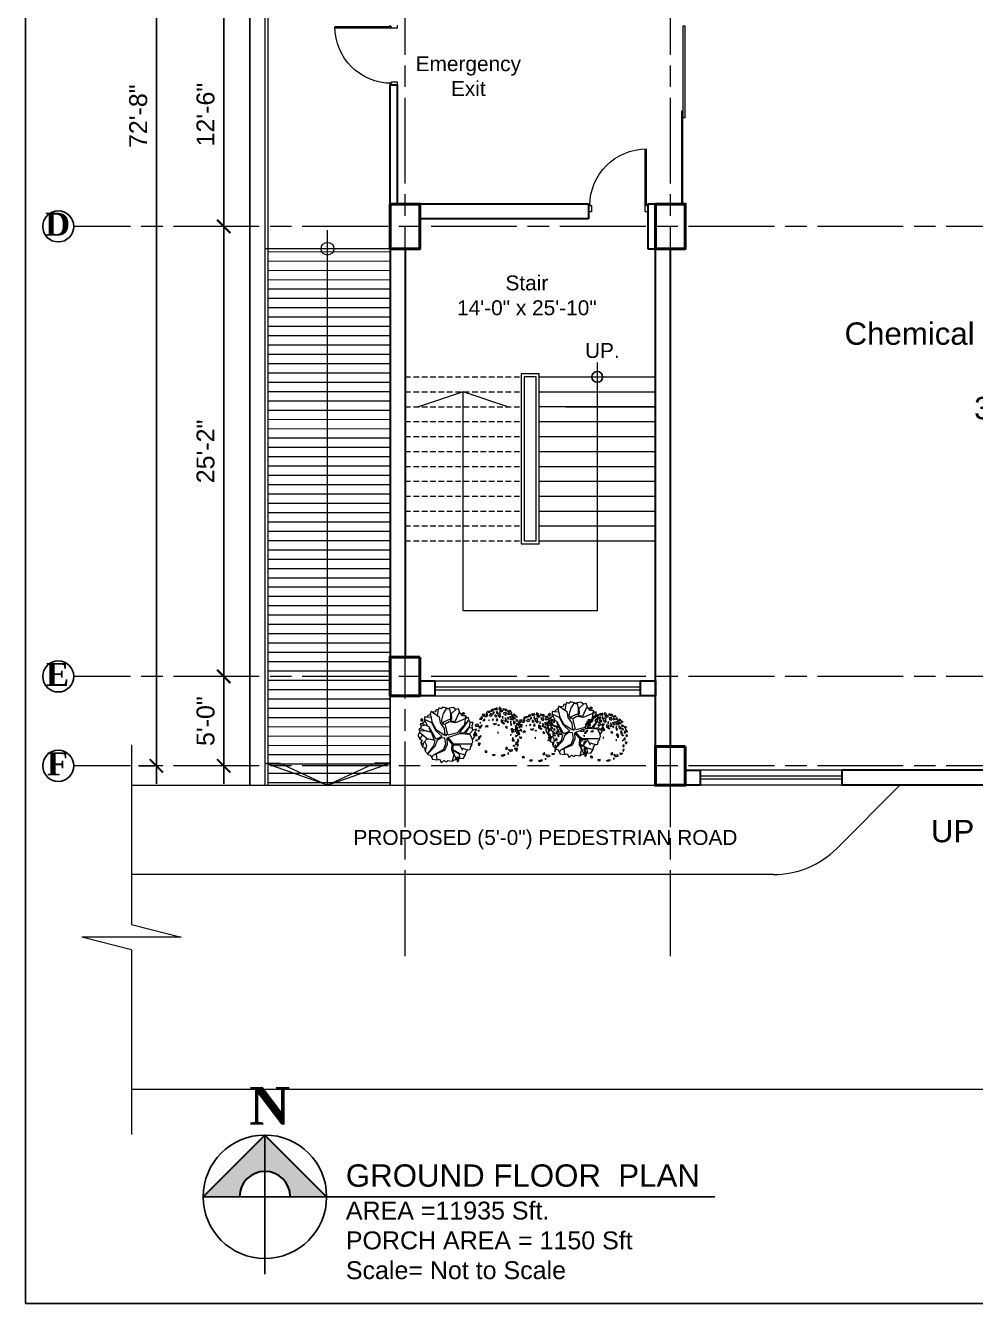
# Model space of a CAD drawing. Header units: inches. Extents: x -12 to 20935469, y -1604 to 24729220.
# Drawn here: x 20887722 to 20888359, y 24723288 to 24724146 of the extents above; entities that cross this region are included whole.
import ezdxf

# ---------------------------------------------------------------- set-up
doc = ezdxf.new("R2010")
doc.units = ezdxf.units.IN
doc.header["$LTSCALE"] = 0.03
doc.header["$MEASUREMENT"] = 0
doc.header["$PDMODE"] = 32
doc.header["$PDSIZE"] = 15
doc.linetypes.add('ACAD_ISO08W100', pattern=[36, 24, -3, 6, -3])
doc.linetypes.add('DASHED2', pattern=[0.375, 0.25, -0.125])
for name, color, linetype, lineweight in [('AV_Text', 7, 'Continuous', 9), ('column', 1, 'Continuous', 40), ('Dim Line', 252, 'Continuous', 13), ('Door', 7, 'Continuous', 18), ('Gas', 21, 'Continuous', 5), ('Grid Line', 252, 'Continuous', 18), ('Hatch', 253, 'Continuous', 15), ('ILLUSTR-TREE', 74, 'Continuous', 0), ('Low Wall', 7, 'Continuous', 30), ('Main Wall', 7, 'Continuous', 30), ('RAIL', 23, 'Continuous', 13), ('STAIR', 46, 'Continuous', 15), ('WIN', 116, 'Continuous', 18), ('wind.', 150, 'Continuous', 20)]:
    doc.layers.add(name, color=color, linetype=linetype, lineweight=lineweight)
doc.layers.add('landscape', color=7, linetype='Continuous', lineweight=18, true_color=0x050505)
doc.layers.add('TEXT', color=7, linetype='Continuous')
doc.styles.add('2', font='swisscl.ttf')
doc.styles.add('ATTR', font='romans.shx', dxfattribs={"width": 0.8, "height": 0.7})
doc.styles.add('RomanS', font='arial.ttf', dxfattribs={"height": 12})
doc.styles.get("Standard").update_dxf_attribs({"font": 'timesbd.ttf'})
doc.dimstyles.new('Aec_Arch_I', dxfattribs={"dimscale": 96, "dimtxt": 12, "dimasz": 0.09375, "dimexe": 0.125, "dimexo": 0.125, "dimgap": 0.0625, "dimtad": 1, "dimdec": 0, "dimzin": 3, "dimdsep": 46, "dimlunit": 4, "dimtxsty": 'RomanS', "dimblk1": 'ARCHTICK', "dimblk2": 'ARCHTICK', "dimsah": 1, "dimcen": 0.09375, "dimdle": 0.125, "dimadec": 0, "dimazin": 0, "dimtfac": 0.75, "dimtdec": 0, "dimtmove": 2, "dimatfit": 3, "dimldrblk": 'ARCHTICK', "dimfxl": 1, "dimfrac": 1, "dimtolj": 1, "dimtzin": 0, "dimarcsym": 0})

# ---------------------------------------------------------------- blocks, each defined once
blk = doc.blocks.new('$D40')
at = {"layer": 'Door'}
for p, q in [((1, 4), (1, 42)), ((2, 0), (2, 41.99)), ((1, 5), (0, 5)), ((2, 0), (0, 0)), ((2, 4), (1, 4)), ((39, 4), (38, 4)), ((38, 4), (38, 0)), ((40, 0), (38, 0)), ((40, 5), (38.99, 5)), ((39, 5), (39, 4))]:
    blk.add_line(p, q, dxfattribs=at)
blk.add_arc((1, 4), 38, 0, 90, dxfattribs=at)
blk = doc.blocks.new('_ArchTick')
at = {"color": 0, "linetype": 'ByBlock', "lineweight": 35, "const_width": 0.15}
blk.add_lwpolyline([(-0.5, -0.5), (0.5, 0.5)], dxfattribs=at)
blk = doc.blocks.new('*D17')
at = {"layer": 'Defpoints', "color": 0, "transparency": 16777216}
for p in [(20830826.68, 24724160.75), (20830826.68, 24724010.75), (20830826.68, 24724010.75)]:
    blk.add_point(p, dxfattribs=at)
at = {"layer": 'Dim Line', "color": 0, "lineweight": -2, "transparency": 16777216}
for p, q in [((20830826.68, 24724172.75), (20830826.68, 24723998.75)), ((20830838.68, 24724160.75), (20830838.68, 24724160.75)), ((20830838.68, 24724010.75), (20830838.68, 24724010.75))]:
    blk.add_line(p, q, dxfattribs=at)
at = {"layer": 'Dim Line', "color": 0, "lineweight": -2, "transparency": 16777216, "xscale": 9, "yscale": 9, "zscale": 9}
for p, rotation in [((20830826.68, 24724160.75), 90), ((20830826.68, 24724010.75), 270)]:
    blk.add_blockref('_ArchTick', p, dxfattribs=dict(at, rotation=rotation))
at = {"layer": 'Dim Line', "color": 0, "transparency": 16777216, "insert": (20830814.55, 24724085.75), "char_height": 12, "attachment_point": 5, "rotation": 90, "style": 'RomanS'}
blk.add_mtext('\\A1;12\'-6"', dxfattribs=at)
blk = doc.blocks.new('*D18')
at = {"layer": 'Defpoints', "color": 0, "transparency": 16777216}
for p in [(20830826.68, 24724010.75), (20830826.68, 24723708.72), (20830826.68, 24723708.72)]:
    blk.add_point(p, dxfattribs=at)
at = {"layer": 'Dim Line', "color": 0, "lineweight": -2, "transparency": 16777216}
for p, q in [((20830826.68, 24724022.75), (20830826.68, 24723696.72)), ((20830838.68, 24724010.75), (20830838.68, 24724010.75)), ((20830838.68, 24723708.72), (20830838.68, 24723708.72))]:
    blk.add_line(p, q, dxfattribs=at)
at = {"layer": 'Dim Line', "color": 0, "lineweight": -2, "transparency": 16777216, "xscale": 9, "yscale": 9, "zscale": 9}
for p, rotation in [((20830826.68, 24724010.75), 90), ((20830826.68, 24723708.72), 270)]:
    blk.add_blockref('_ArchTick', p, dxfattribs=dict(at, rotation=rotation))
at = {"layer": 'Dim Line', "color": 0, "transparency": 16777216, "insert": (20830814.55, 24723859.73), "char_height": 12, "attachment_point": 5, "rotation": 90, "style": 'RomanS'}
blk.add_mtext('\\A1;25\'-2"', dxfattribs=at)
blk = doc.blocks.new('*D19')
at = {"layer": 'Defpoints', "color": 0, "transparency": 16777216}
for p in [(20830826.68, 24723708.72), (20830826.68, 24723648.75), (20830826.68, 24723648.75)]:
    blk.add_point(p, dxfattribs=at)
at = {"layer": 'Dim Line', "color": 0, "lineweight": -2, "transparency": 16777216}
for p, q in [((20830826.68, 24723720.72), (20830826.68, 24723636.75)), ((20830838.68, 24723708.72), (20830838.68, 24723708.72)), ((20830838.68, 24723648.75), (20830838.68, 24723648.75))]:
    blk.add_line(p, q, dxfattribs=at)
at = {"layer": 'Dim Line', "color": 0, "lineweight": -2, "transparency": 16777216, "xscale": 9, "yscale": 9, "zscale": 9}
for p, rotation in [((20830826.68, 24723708.72), 90), ((20830826.68, 24723648.75), 270)]:
    blk.add_blockref('_ArchTick', p, dxfattribs=dict(at, rotation=rotation))
at = {"layer": 'Dim Line', "color": 0, "transparency": 16777216, "insert": (20830814.55, 24723678.74), "char_height": 12, "attachment_point": 5, "rotation": 90, "style": 'RomanS'}
blk.add_mtext('\\A1;5\'-0"', dxfattribs=at)
blk = doc.blocks.new('*D20')
at = {"layer": 'Defpoints', "color": 0, "transparency": 16777216}
for p in [(20830781.52, 24724520.61), (20830792.16, 24724520.61), (20830792.16, 24723648.75)]:
    blk.add_point(p, dxfattribs=at)
at = {"layer": 'Dim Line', "color": 0, "lineweight": -2, "transparency": 16777216}
for p, q in [((20830781.52, 24723636.75), (20830781.52, 24724532.61)), ((20830780.16, 24724520.61), (20830769.52, 24724520.61)), ((20830780.16, 24723648.75), (20830769.52, 24723648.75))]:
    blk.add_line(p, q, dxfattribs=at)
at = {"layer": 'Dim Line', "color": 0, "lineweight": -2, "transparency": 16777216, "xscale": 9, "yscale": 9, "zscale": 9}
for p, rotation in [((20830781.52, 24724520.61), 90), ((20830781.52, 24723648.75), 270)]:
    blk.add_blockref('_ArchTick', p, dxfattribs=dict(at, rotation=rotation))
at = {"layer": 'Dim Line', "color": 0, "transparency": 16777216, "insert": (20830769.39, 24724084.68), "char_height": 12, "attachment_point": 5, "rotation": 90, "style": 'RomanS'}
blk.add_mtext('\\A1;72\'-8"', dxfattribs=at)
blk = doc.blocks.new('nondi3')
at = {"layer": 'ILLUSTR-TREE', "color": 3}
for p, q in [((-9756.3, 24349.6), (-9761.2, 24344.7)), ((-9755, 24354.6), (-9756.3, 24349.6)), ((-9749.6, 24350), (-9755, 24354.6)), ((-9753.8, 24348.5), (-9749.6, 24350)), ((-9753.3, 24344.5), (-9753.8, 24348.5)), ((-9741.2, 24362), (-9751.6, 24361.2)), ((-9751.6, 24361.2), (-9748.4, 24355.7)), ((-9748.4, 24355.7), (-9744.6, 24356.8)), ((-9744.6, 24356.8), (-9741.2, 24362)), ((-9738.2, 24356.8), (-9742.1, 24353)), ((-9742.1, 24353), (-9735.5, 24354.1)), ((-9736.3, 24360.6), (-9738.2, 24356.8)), ((-9736.3, 24369.7), (-9737.4, 24365.8)), ((-9737.4, 24365.8), (-9733.8, 24365.8)), ((-9732.9, 24368.5), (-9736.3, 24369.7)), ((-9732.4, 24360.9), (-9736.3, 24360.6)), ((-9735.5, 24354.1), (-9732.4, 24360.9)), ((-9733.8, 24365.8), (-9732.9, 24368.5)), ((-9732.7, 24373.2), (-9725.5, 24375)), ((-9728.8, 24369.9), (-9732.7, 24373.2)), ((-9728.1, 24367.9), (-9728.8, 24369.9)), ((-9725.5, 24368.7), (-9728.1, 24367.9)), ((-9720, 24366.1), (-9726.9, 24358.2)), ((-9726.9, 24358.2), (-9722.3, 24355.7)), ((-9725.5, 24375), (-9725.5, 24368.7)), ((-9722.3, 24355.7), (-9715.1, 24358.3)), ((-9721.1, 24372.1), (-9717.4, 24380.4)), ((-9716.4, 24372.3), (-9721.1, 24372.1)), ((-9719.8, 24361.7), (-9720, 24366.1)), ((-9716.7, 24362.1), (-9719.8, 24361.7)), ((-9717.4, 24380.4), (-9712.2, 24380.1)), ((-9716.2, 24377.1), (-9717.4, 24374.1)), ((-9717.4, 24374.1), (-9716.4, 24372.3)), ((-9715.1, 24358.3), (-9716.7, 24362.1)), ((-9713.6, 24375.2), (-9716.2, 24377.1)), ((-9713.5, 24370.8), (-9714.4, 24365.4)), ((-9714.4, 24365.4), (-9710.8, 24365.3)), ((-9712.2, 24380.1), (-9713.6, 24375.2)), ((-9708.3, 24370.5), (-9713.5, 24370.8)), ((-9710.8, 24365.3), (-9708.3, 24370.5)), ((-9709.8, 24382.4), (-9704.4, 24376.7)), ((-9702.9, 24382.4), (-9709.8, 24382.4)), ((-9705.3, 24360.7), (-9708.3, 24355.6)), ((-9708.3, 24355.6), (-9702.9, 24353.7)), ((-9700.4, 24355.6), (-9705.3, 24360.7)), ((-9704.4, 24376.7), (-9701.9, 24379.9)), ((-9698.4, 24385), (-9702.9, 24382.4)), ((-9702.9, 24353.7), (-9700.4, 24355.6)), ((-9701.9, 24379.9), (-9697.9, 24378)), ((-9698.4, 24373.5), (-9701.4, 24369.7)), ((-9701.4, 24369.7), (-9699.4, 24364.6)), ((-9699.4, 24364.6), (-9697.4, 24367.1)), ((-9697.9, 24378), (-9698.4, 24385)), ((-9697.4, 24367.1), (-9698.4, 24373.5)), ((-9690.9, 24367.7), (-9696.4, 24362.6)), ((-9696.4, 24362.6), (-9695.4, 24357.5)), ((-9695.4, 24357.5), (-9689.4, 24352.4)), ((-9691.3, 24387.3), (-9692.9, 24381.1)), ((-9692.9, 24381.1), (-9689.4, 24379.2)), ((-9683.4, 24380.5), (-9691.3, 24387.3)), ((-9686.4, 24363.9), (-9690.9, 24367.7)), ((-9690.4, 24374.8), (-9684.9, 24370.9)), ((-9684.9, 24374.8), (-9690.4, 24374.8)), ((-9690.4, 24358.2), (-9686.4, 24363.9)), ((-9684.4, 24355), (-9690.4, 24358.2)), ((-9689.4, 24379.2), (-9683.4, 24380.5)), ((-9689.4, 24352.4), (-9684.4, 24355)), ((-9681, 24376), (-9684.9, 24374.8)), ((-9684.9, 24370.9), (-9678, 24373.5)), ((-9678, 24373.5), (-9681, 24376)), ((-9678, 24355.6), (-9680, 24351.2)), ((-9680, 24351.2), (-9678.5, 24347.3)), ((-9678.5, 24347.3), (-9678, 24351.2)), ((-9674.5, 24382.4), (-9678, 24380.5)), ((-9678, 24380.5), (-9675.5, 24378)), ((-9678, 24351.2), (-9678, 24355.6)), ((-9665.5, 24368.4), (-9676, 24367.7)), ((-9676, 24367.7), (-9674.5, 24362.6)), ((-9675.5, 24378), (-9673, 24379.2)), ((-9673, 24379.2), (-9674.5, 24382.4)), ((-9674.5, 24362.6), (-9667.5, 24359.5)), ((-9670.5, 24349.9), (-9669, 24341.6)), ((-9665.5, 24344.1), (-9670.5, 24349.9)), ((-9670, 24375.4), (-9669, 24377.3)), ((-9667.5, 24374.1), (-9670, 24375.4)), ((-9669, 24377.3), (-9669.5, 24382.4)), ((-9669.5, 24382.4), (-9663, 24378.6)), ((-9668.5, 24365.2), (-9665.5, 24368.4)), ((-9666, 24363.3), (-9668.5, 24365.2)), ((-9663, 24378.6), (-9667.5, 24374.1)), ((-9667.5, 24359.5), (-9666, 24363.3)), ((-9662, 24373.5), (-9653.6, 24376.7)), ((-9658.6, 24370.3), (-9662, 24373.5)), ((-9657.6, 24367.1), (-9662, 24363.9)), ((-9662, 24363.9), (-9659.6, 24361.4)), ((-9658.6, 24342.2), (-9662, 24352.4)), ((-9662, 24352.4), (-9656.6, 24345.4)), ((-9659.6, 24361.4), (-9654.1, 24363.3)), ((-9658.1, 24372.2), (-9658.6, 24370.3)), ((-9655.1, 24373.5), (-9658.1, 24372.2)), ((-9654.1, 24363.3), (-9657.6, 24367.1)), ((-9656.1, 24353.7), (-9646.1, 24356.3)), ((-9650.6, 24349.2), (-9656.1, 24353.7)), ((-9654.6, 24370.3), (-9655.1, 24373.5)), ((-9650.1, 24372.9), (-9654.6, 24370.3)), ((-9653.6, 24376.7), (-9650.1, 24372.9)), ((-9649.6, 24366.5), (-9651.6, 24362)), ((-9651.6, 24362), (-9646.1, 24365.2)), ((-9650.1, 24348), (-9651.6, 24343.5)), ((-9644.6, 24349.9), (-9650.6, 24349.2)), ((-9644.6, 24348.6), (-9650.1, 24348)), ((-9647.1, 24369), (-9649.6, 24366.5)), ((-9646.1, 24365.2), (-9647.1, 24369)), ((-9646.1, 24356.3), (-9643.1, 24362)), ((-9643.1, 24362), (-9644.6, 24349.9)), ((-9639.6, 24344.1), (-9644.6, 24348.6)), ((-9639.2, 24363.3), (-9640.6, 24360.7)), ((-9640.6, 24360.7), (-9638.7, 24358.8)), ((-9638.2, 24354.3), (-9640.6, 24350.5)), ((-9640.6, 24350.5), (-9637.2, 24348)), ((-9633.7, 24359.5), (-9639.2, 24363.3)), ((-9638.7, 24358.8), (-9633.7, 24359.5)), ((-9637.2, 24349.9), (-9638.2, 24354.3)), ((-9632.2, 24348), (-9637.2, 24349.9)), ((-9637.2, 24348), (-9632.2, 24348)), ((-9633.2, 24357.5), (-9633.7, 24355.6)), ((-9633.7, 24355.6), (-9630.2, 24353.1)), ((-9626.2, 24353.7), (-9633.2, 24357.5)), ((-9630.2, 24353.1), (-9626.2, 24353.7)), ((-9776, 24323.1), (-9773, 24326.3)), ((-9775, 24318.6), (-9776, 24323.1)), ((-9768.1, 24319.3), (-9775, 24318.6)), ((-9773, 24326.3), (-9769.6, 24328.2)), ((-9769.6, 24328.2), (-9764.6, 24323.1)), ((-9764.6, 24323.1), (-9768.1, 24319.3)), ((-9767.1, 24305.2), (-9764.6, 24302.7)), ((-9761.6, 24304.6), (-9767.1, 24305.2)), ((-9764.6, 24302.7), (-9761.6, 24304.6)), ((-9754.1, 24320.5), (-9762.1, 24311.6)), ((-9762.1, 24311.6), (-9761.1, 24318.6)), ((-9761.2, 24344.7), (-9753.3, 24344.5)), ((-9761.1, 24318.6), (-9752.1, 24325)), ((-9758.1, 24333.9), (-9760.6, 24332)), ((-9760.6, 24332), (-9758.6, 24331.4)), ((-9758.6, 24331.4), (-9758.1, 24333.9)), ((-9752.1, 24325), (-9754.1, 24320.5)), ((-9743.2, 24345.4), (-9749.6, 24339)), ((-9749.6, 24339), (-9742.2, 24340.3)), ((-9742.2, 24340.3), (-9743.2, 24345.4)), ((-9739.7, 24316.7), (-9737.2, 24323.7)), ((-9736.2, 24318.6), (-9739.7, 24316.7)), ((-9737.2, 24323.7), (-9732.2, 24321.2)), ((-9733.7, 24316.7), (-9736.2, 24318.6)), ((-9732.2, 24321.2), (-9733.7, 24316.7)), ((-9728.2, 24342.9), (-9728.2, 24339.7)), ((-9726.8, 24340.9), (-9728.2, 24342.9)), ((-9728.2, 24339.7), (-9726.8, 24340.9)), ((-9712.8, 24346.1), (-9716.3, 24342.9)), ((-9716.3, 24342.9), (-9714.8, 24341.6)), ((-9714.8, 24341.6), (-9711.3, 24342.9)), ((-9711.3, 24342.9), (-9712.8, 24346.1)), ((-9711.3, 24327.5), (-9711.3, 24330.1)), ((-9711.3, 24330.1), (-9706.3, 24328.2)), ((-9706.3, 24324.4), (-9711.3, 24327.5)), ((-9706.3, 24328.2), (-9700.9, 24331.4)), ((-9702.9, 24328.2), (-9706.3, 24324.4)), ((-9700.9, 24331.4), (-9702.9, 24328.2)), ((-9697.4, 24346.7), (-9701.9, 24342.9)), ((-9701.9, 24342.9), (-9699.4, 24337.8)), ((-9699.4, 24337.8), (-9695.9, 24342.2)), ((-9695.9, 24342.2), (-9697.4, 24346.7)), ((-9695.4, 24325), (-9693.4, 24325.6)), ((-9695.4, 24321.8), (-9695.4, 24325)), ((-9691.9, 24323.1), (-9695.4, 24321.8)), ((-9693.4, 24325.6), (-9691.9, 24323.1)), ((-9684.4, 24342.9), (-9684.9, 24335.2)), ((-9684.9, 24335.2), (-9674.5, 24328.8)), ((-9676, 24340.9), (-9684.4, 24342.9)), ((-9680.5, 24334.6), (-9676, 24340.9)), ((-9672, 24330.1), (-9680.5, 24334.6)), ((-9674.5, 24328.8), (-9672, 24330.1)), ((-9669, 24341.6), (-9673, 24339)), ((-9673, 24339), (-9667.5, 24337.1)), ((-9666.5, 24320.5), (-9669, 24316.7)), ((-9669, 24316.7), (-9665.5, 24313.5)), ((-9667.5, 24337.1), (-9665.5, 24344.1)), ((-9665, 24317.3), (-9666.5, 24320.5)), ((-9665.5, 24313.5), (-9662.5, 24314.8)), ((-9662.5, 24314.8), (-9665, 24317.3)), ((-9662, 24339), (-9664, 24334.6)), ((-9664, 24334.6), (-9661.1, 24333.3)), ((-9658.6, 24335.8), (-9662, 24339)), ((-9661.1, 24333.3), (-9658.6, 24335.8)), ((-9656.6, 24345.4), (-9658.6, 24342.2)), ((-9651.6, 24343.5), (-9639.6, 24344.1)), ((-9649.6, 24338.4), (-9651.6, 24331.4)), ((-9651.6, 24331.4), (-9648.6, 24323.1)), ((-9644.1, 24311.6), (-9650.1, 24307.8)), ((-9650.1, 24307.8), (-9646.6, 24303.9)), ((-9649.6, 24330.1), (-9649.6, 24338.4)), ((-9646.1, 24327.5), (-9649.6, 24330.1)), ((-9648.6, 24323.1), (-9646.1, 24327.5)), ((-9646.6, 24303.9), (-9646.1, 24296.9)), ((-9646.1, 24296.9), (-9641.1, 24302)), ((-9641.1, 24302), (-9644.1, 24311.6)), ((-9641.1, 24338.4), (-9640.1, 24330.1)), ((-9633.2, 24332.7), (-9641.1, 24338.4)), ((-9640.1, 24330.1), (-9635.7, 24329.5)), ((-9635.7, 24329.5), (-9633.2, 24332.7)), ((-9633.7, 24322.4), (-9628.7, 24314.8)), ((-9632.7, 24314.8), (-9633.7, 24322.4)), ((-9632.2, 24309.7), (-9632.7, 24314.8)), ((-9628.7, 24314.8), (-9632.2, 24309.7)), ((-9630.7, 24341.6), (-9628.7, 24343.5)), ((-9630.2, 24339), (-9630.7, 24341.6)), ((-9627.7, 24330.1), (-9630.7, 24328.8)), ((-9630.7, 24328.8), (-9630.2, 24326.3)), ((-9627.2, 24336.5), (-9630.2, 24339)), ((-9630.2, 24326.3), (-9626.2, 24325.6)), ((-9629.2, 24304.6), (-9628.7, 24308.4)), ((-9625.2, 24303.9), (-9629.2, 24304.6)), ((-9628.7, 24343.5), (-9624.7, 24340.9)), ((-9628.7, 24308.4), (-9624.7, 24306.5)), ((-9624.7, 24328.2), (-9627.7, 24330.1)), ((-9624.7, 24340.9), (-9627.2, 24336.5)), ((-9626.2, 24325.6), (-9624.7, 24328.2)), ((-9624.7, 24306.5), (-9625.2, 24303.9)), ((-9619.7, 24337.1), (-9621.7, 24334.6)), ((-9621.7, 24334.6), (-9618.7, 24332)), ((-9621.2, 24321.2), (-9621.7, 24316.1)), ((-9621.7, 24316.1), (-9618.2, 24313.5)), ((-9616.3, 24316.7), (-9621.2, 24321.2)), ((-9613.8, 24335.2), (-9619.7, 24337.1)), ((-9618.7, 24332), (-9613.8, 24335.2)), ((-9618.2, 24313.5), (-9616.3, 24316.7)), ((-9617.7, 24327.5), (-9616.3, 24321.8)), ((-9612.8, 24323.7), (-9617.7, 24327.5)), ((-9616.3, 24321.8), (-9610.3, 24316.7)), ((-9612.8, 24309), (-9616.3, 24305.9)), ((-9616.3, 24305.9), (-9613.3, 24302)), ((-9613.3, 24302), (-9610.8, 24303.9)), ((-9610.3, 24316.7), (-9612.8, 24323.7)), ((-9610.8, 24303.9), (-9612.8, 24309)), ((-9777, 24297.6), (-9778.5, 24289.3)), ((-9778.5, 24289.3), (-9777, 24287.3)), ((-9773, 24295.6), (-9777, 24297.6)), ((-9777, 24287.3), (-9770.1, 24287.3)), ((-9775, 24290.5), (-9773, 24295.6)), ((-9771, 24289.3), (-9775, 24290.5)), ((-9773.5, 24272), (-9770.6, 24271.4)), ((-9773, 24267.6), (-9773.5, 24272)), ((-9770.1, 24266.9), (-9773, 24267.6)), ((-9770.1, 24287.3), (-9771, 24289.3)), ((-9770.6, 24271.4), (-9770.1, 24266.9)), ((-9765.6, 24271.4), (-9764.1, 24282.2)), ((-9760.6, 24280.3), (-9765.6, 24271.4)), ((-9764.6, 24256.7), (-9761.1, 24261.8)), ((-9762.6, 24249.7), (-9764.6, 24256.7)), ((-9764.1, 24282.2), (-9756.1, 24286.7)), ((-9761.1, 24261.8), (-9759.6, 24257.4)), ((-9759.6, 24257.4), (-9761.1, 24254.8)), ((-9756.1, 24286.7), (-9760.6, 24280.3)), ((-9695.4, 24298.8), (-9697.9, 24297.6)), ((-9697.9, 24297.6), (-9696.4, 24296.3)), ((-9696.4, 24296.3), (-9694.4, 24296.9)), ((-9694.4, 24296.9), (-9695.4, 24298.8)), ((-9649.1, 24291.2), (-9651.6, 24288.6)), ((-9651.6, 24288.6), (-9649.6, 24286.7)), ((-9649.6, 24286.7), (-9649.1, 24291.2)), ((-9628.7, 24286.1), (-9623.2, 24291.2)), ((-9619.7, 24289.9), (-9628.7, 24286.1)), ((-9623.7, 24273.3), (-9626.7, 24270.1)), ((-9626.7, 24270.1), (-9625.2, 24263.7)), ((-9622.2, 24256.7), (-9626.7, 24254.2)), ((-9625.2, 24263.7), (-9621.7, 24267.6)), ((-9621.7, 24267.6), (-9623.7, 24273.3)), ((-9623.7, 24251.6), (-9622.2, 24256.7)), ((-9623.2, 24291.2), (-9620.2, 24297.6)), ((-9620.2, 24297.6), (-9619.7, 24289.9)), ((-9618.7, 24282.2), (-9617.7, 24277.1)), ((-9614.8, 24280.3), (-9618.7, 24282.2)), ((-9617.7, 24277.1), (-9613.8, 24277.1)), ((-9611.3, 24281), (-9614.8, 24280.3)), ((-9613.8, 24277.1), (-9611.3, 24281)), ((-9761.1, 24254.8), (-9762.6, 24249.7)), ((-9736.7, 24231.8), (-9743.2, 24230.6)), ((-9743.2, 24230.6), (-9739.7, 24226.1)), ((-9739.7, 24226.1), (-9734.2, 24227.4)), ((-9734.2, 24227.4), (-9736.7, 24231.8)), ((-9711.3, 24214), (-9715.3, 24219.7)), ((-9715.3, 24219.7), (-9709.8, 24219.7)), ((-9706.3, 24218.4), (-9711.3, 24214)), ((-9709.8, 24219.7), (-9706.3, 24218.4)), ((-9684.9, 24215.9), (-9682, 24217.8)), ((-9680, 24212.7), (-9684.9, 24215.9)), ((-9682, 24217.8), (-9681, 24217.2)), ((-9681, 24217.2), (-9676, 24217.2)), ((-9673, 24215.9), (-9680, 24212.7)), ((-9676, 24217.2), (-9676, 24219.7)), ((-9676, 24219.7), (-9671, 24219.1)), ((-9671, 24219.1), (-9673, 24215.9)), ((-9663.5, 24245.2), (-9669, 24240.1)), ((-9669, 24240.1), (-9667, 24236.9)), ((-9667, 24236.9), (-9662.5, 24239.5)), ((-9662.5, 24239.5), (-9663.5, 24245.2)), ((-9656.6, 24222.3), (-9660.6, 24224.8)), ((-9660.6, 24224.8), (-9660.6, 24221)), ((-9660.6, 24221), (-9656.6, 24222.3)), ((-9657.6, 24237.6), (-9658.6, 24235.7)), ((-9658.6, 24235.7), (-9652.6, 24229.9)), ((-9652.6, 24234.4), (-9657.6, 24237.6)), ((-9646.1, 24236.3), (-9652.6, 24234.4)), ((-9652.6, 24229.9), (-9642.6, 24233.1)), ((-9642.6, 24233.1), (-9646.1, 24236.3)), ((-9637.2, 24242), (-9636.2, 24238.2)), ((-9626.7, 24240.8), (-9637.2, 24242)), ((-9636.2, 24238.2), (-9626.7, 24240.8)), ((-9626.7, 24254.2), (-9626.2, 24247.8)), ((-9626.2, 24247.8), (-9623.7, 24251.6))]:
    blk.add_line(p, q, dxfattribs=at)
blk = doc.blocks.new('DEC10')
for p, q in [((-1.158, 59.295), (-8.436, 47.492)), ((4.769, 58.778), (8.803, 45.611)), ((-33.377, 26.332), (-49.882, 33.856)), ((-49.882, 33.386), (-43.28, 19.749)), ((-34.844, 38.558), (-45.848, 39.028)), ((-32.277, 26.332), (-36.678, 47.492)), ((-31.91, 50.313), (-17.239, 39.499)), ((-21.273, 42.32), (-18.706, 56.426)), ((-17.239, 39.499), (-15.038, 26.332)), ((-8.436, 47.492), (-12.47, 32.445)), ((-12.47, 32.445), (-11.737, 28.683)), ((-11.737, 28.683), (-7.335, 23.041)), ((-7.335, 23.041), (-6.602, 28.683)), ((-6.602, 28.683), (8.07, 35.267)), ((-4.034, 23.981), (4.769, 29.154)), ((4.769, 29.154), (20.174, 27.273)), ((9.904, 34.796), (6.969, 31.505)), ((7.336, 31.505), (18.34, 29.154)), ((8.436, 35.267), (8.803, 46.552)), ((9.537, 47.022), (9.904, 34.796)), ((10.362, 47.14), (19.531, 56.074)), ((18.34, 29.154), (28.243, 50.784)), ((20.174, 27.273), (45.115, 37.618)), ((23.475, 4.702), (48.416, 33.386)), ((48.416, 32.916), (28.243, 5.172)), ((41.447, 41.85), (39.246, 23.041)), ((-44.014, -8.934), (-60.886, 4.702)), ((-49.149, 8.464), (-60.519, 7.994)), ((-58.685, 14.107), (-48.415, 9.405)), ((-48.782, 21.16), (-57.585, 19.279)), ((-39.246, 17.398), (-55.017, 24.451)), ((-34.111, 5.172), (-49.149, 8.464)), ((-48.415, 9.405), (-35.945, 7.053)), ((-24.941, -8.934), (-39.246, 17.398)), ((-36.311, 8.464), (-39.246, 14.577)), ((-35.945, 7.053), (-36.311, 8.464)), ((-28.242, -10.345), (-34.111, 5.172)), ((-24.574, 8.934), (-33.377, 26.332)), ((-23.107, 9.875), (-32.277, 26.332)), ((-11.003, -3.291), (-24.574, 8.934)), ((-4.401, -1.881), (-23.107, 9.875)), ((-15.038, 26.332), (-6.235, 13.636)), ((-6.235, 13.636), (-4.401, -1.411)), ((2.201, 0), (-4.034, 23.981)), ((2.201, -6.113), (27.876, 2.821)), ((2.568, -0.47), (23.475, 4.702)), ((27.876, 2.821), (51.35, 1.411)), ((28.243, 5.172), (38.879, 4.232)), ((38.879, 4.232), (49.883, 16.458)), ((49.883, 16.458), (41.447, 4.232)), ((41.447, 3.762), (50.983, 2.821)), ((50.25, 16.458), (51.717, 27.273)), ((50.25, 16.458), (56.852, 14.107)), ((50.983, 2.821), (57.585, 10.345)), ((51.35, 1.411), (57.219, -11.755)), ((-54.65, -0.47), (-60.519, -8.934)), ((-53.183, -21.16), (-58.318, -18.339)), ((-52.083, -18.339), (-54.65, -26.802)), ((-44.014, -8.934), (-52.083, -18.339)), ((-49.149, -15.517), (-45.481, -23.511)), ((-45.481, -23.511), (-48.782, -36.677)), ((-26.041, -13.166), (-44.014, -8.934)), ((-43.647, -8.934), (-28.242, -10.345)), ((-43.28, -43.73), (-29.342, -24.922)), ((-26.775, -26.332), (-43.28, -43.26)), ((-28.976, -24.922), (-26.041, -13.166)), ((-21.64, -12.696), (-26.775, -26.332)), ((-22.007, -8.934), (-24.941, -8.934)), ((-11.003, -3.762), (-22.007, -8.934)), ((-13.938, -7.994), (-21.64, -12.696)), ((-5.135, -7.053), (-13.938, -7.994)), ((-2.934, -20.69), (-7.335, -32.915)), ((0.734, -22.1), (-5.501, -35.266)), ((-5.135, -7.053), (-2.934, -20.69)), ((-0.366, -7.523), (11.004, -20.69)), ((-0.366, -7.994), (0.734, -22.1)), ((2.201, -6.583), (13.571, -20.219)), ((11.004, -20.69), (9.904, -33.856)), ((13.938, -23.041), (12.471, -31.975)), ((13.571, -20.219), (55.385, -20.219)), ((13.938, -23.041), (28.243, -22.571)), ((28.243, -22.571), (34.478, -34.796)), ((-31.543, -46.552), (-33.377, -50.784)), ((-7.335, -32.915), (-31.543, -46.082)), ((-5.501, -35.266), (-31.543, -46.552)), ((-23.841, -43.73), (-22.74, -55.956)), ((9.904, -33.856), (15.039, -45.141)), ((15.039, -45.141), (11.371, -58.777)), ((11.738, -33.856), (20.907, -55.486)), ((12.104, -34.326), (27.509, -42.32)), ((12.471, -31.975), (27.509, -41.379)), ((27.509, -41.379), (41.08, -44.671)), ((27.509, -42.32), (28.243, -52.194)), ((31.911, -29.624), (46.215, -33.856))]:
    blk.add_line(p, q)
for points in [[(-45.848, 39.028), (-49.836, 39.792), (-49.882, 33.386), (-50.753, 28.037), (-55.017, 24.451), (-59.923, 23.922), (-57.585, 19.279), (-58.685, 14.107), (-62.674, 11.579), (-60.519, 7.994), (-60.886, 4.702), (-64.966, -1.94), (-60.519, -8.934), (-54.88, -13.107), (-58.318, -18.339), (-56.714, -22.512), (-54.65, -26.802), (-49.836, -28.977), (-48.782, -36.677), (-44.793, -40.145), (-43.28, -43.26), (-36.541, -46.023), (-33.377, -50.784), (-32.873, -54.251), (-22.74, -55.956), (-16.826, -54.251), (-11.783, -62.48), (-6.739, -57.778), (-0.779, -60.717), (1.972, -57.778), (11.371, -58.777), (17.102, -56.015), (20.907, -55.486), (23.52, -48.374), (28.243, -52.194), (36.358, -53.076), (41.08, -44.671), (41.86, -39.557), (46.215, -33.856), (51.488, -33.092), (52.863, -26.038), (56.073, -22.512), (55.385, -20.219), (57.448, -16.046), (57.219, -11.755), (62.491, -3.703), (59.74, -0.176), (65.7, 12.167), (57.585, 10.345), (56.852, 14.107), (56.073, 19.808), (58.365, 26.861), (51.717, 27.273), (48.416, 33.386), (47.82, 38.617), (45.115, 37.618), (41.447, 41.85), (34.982, 42.144), (29.939, 47.433), (28.243, 50.784), (25.813, 57.426), (19.531, 56.074), (13.892, 60.365), (4.769, 58.778), (2.43, 56.838), (-1.158, 59.295), (-8.573, 61.54), (-12.699, 57.426), (-17.743, 59.777), (-18.706, 56.426), (-23.703, 55.074), (-25.537, 50.96), (-31.91, 50.313), (-35.165, 51.548), (-36.678, 47.492)], [(-56.255, 36.266), (-58.548, 33.327), (-55.797, 29.212), (-52.587, 32.739)], [(33.103, 47.492), (36.771, 49.843), (39.705, 47.492), (36.404, 45.141)], [(0, 0), (-1.834, -0.47), (-2.2, -1.881), (-0.733, -1.411)], [(63.867, 3.938), (62.491, 0.999), (65.242, -1.94), (66.617, 0.999)], [(26.225, -53.252), (22.558, -55.603), (22.924, -60.306), (26.592, -57.484)]]:
    blk.add_lwpolyline(points, close=True)
at = {"style": 'ATTR', "width": 0.8, "flags": 9}
blk.add_attdef('ESTCODE', (0, 0), '', height=0.7, dxfattribs=at)
blk = doc.blocks.new('fff')
at = {"layer": 'Grid Line', "color": 252, "linetype": 'ACAD_ISO08W100', "lineweight": 9, "ltscale": 80, "true_color": 0x939598}
for p, q in [((20830948.31, 24723521.1), (20830948.31, 24724698.78)), ((20831126.28, 24723521.11), (20831126.28, 24724698.79)), ((20833096.95, 24724010.75), (20830726.15, 24724010.75)), ((20833096.95, 24723708.72), (20830726.15, 24723708.72)), ((20833096.95, 24723648.75), (20830726.15, 24723648.75))]:
    blk.add_line(p, q, dxfattribs=at)
at = {"layer": 'Dim Line'}
for base, p1, p2, picture, middle in [((20830781.52, 24724520.61), (20830792.16, 24723648.75), (20830792.16, 24724520.61), '*D20', (20830769.39, 24724084.68)), ((20830826.68, 24724010.75), (20830826.68, 24724160.75), (20830826.68, 24724010.75), '*D17', (20830814.55, 24724085.75)), ((20830826.68, 24723708.72), (20830826.68, 24724010.75), (20830826.68, 24723708.72), '*D18', (20830814.55, 24723859.73)), ((20830826.68, 24723648.75), (20830826.68, 24723708.72), (20830826.68, 24723648.75), '*D19', (20830814.55, 24723678.74))]:
    dim = blk.add_linear_dim(base=base, p1=p1, p2=p2, angle=90, dimstyle='Aec_Arch_I', dxfattribs=at)
    dim.commit()
    dim.dimension.update_dxf_attribs({"geometry": picture, "text_midpoint": middle})

msp = doc.modelspace()

# ---------------------------------------------------------------- hatches: boundary and pattern name
at = {"layer": 'Low Wall'}
h = msp.add_hatch(color=256, dxfattribs=at)
h.paths.add_polyline_path([(20887865.09, 24723359.57), (20887840.71, 24723359.57), (20887882.13, 24723400.98), (20887882.13, 24723376.6, 0.414214)])
h.paths.add_polyline_path([(20887882.13, 24723376.6), (20887882.13, 24723400.98), (20887923.54, 24723359.57), (20887899.16, 24723359.57, 0.414214)])
at = {"layer": 'STAIR', "lineweight": 5}
h = msp.add_hatch(dxfattribs=at)
h.set_pattern_fill('ANSI31', color=253, scale=50, angle=135)
h.set_pattern_definition([(180, (63922.227, -2e-05), (-4e-16, -6.25), [])])
h.paths.add_polyline_path([(20887966.13, 24723995.73), (20887884.13, 24723995.73), (20887884.13, 24723635.74), (20887966.13, 24723635.74), (20887966.13, 24723695.7), (20887966.13, 24723721.7)])

# ---------------------------------------------------------------- linework, layer by layer
for p, q in [((20887872.13, 24724185.73), (20887872.13, 24723635.74)), ((20887966.13, 24723695.72), (20887966.13, 24723635.74)), ((20887882.13, 24723400.98), (20887882.13, 24723307.6)), ((20887923.54, 24723359.57), (20888184.03, 24723359.57))]:
    msp.add_line(p, q)
msp.add_lwpolyline([(20887923.5, 24723359.6), (20887840.71, 24723359.53)])
for centre, radius in [((20888105.08, 24723909.72), 3.61), ((20887882.13, 24723359.57), 41.41)]:
    msp.add_circle(centre, radius)
at = {"layer": 'column', "lineweight": 40, "ltscale": 20}
for points in [[(20887966.13, 24724025.75), (20887986.13, 24724025.75), (20887986.13, 24723995.75), (20887966.13, 24723995.75)], [(20888144.1, 24724025.75), (20888164.1, 24724025.75), (20888164.1, 24723995.75), (20888144.1, 24723995.75)], [(20887986.13, 24723721.72), (20887966.13, 24723721.72), (20887966.13, 24723695.72), (20887986.13, 24723695.72)], [(20888164.1, 24723661.75), (20888144.1, 24723661.75), (20888144.1, 24723635.75), (20888164.1, 24723635.75)]]:
    msp.add_lwpolyline(points, close=True, dxfattribs=at)
at = {"layer": 'Defpoints'}
msp.add_lwpolyline([(20887721.6, 24724746.49), (20890160.46, 24724746.49), (20890160.46, 24723287.97), (20887721.6, 24723287.97)], close=True, dxfattribs=at)
at = {"layer": 'Gas', "color": 0, "lineweight": 5}
for points in [[(20888066.1, 24723911.72), (20888054.1, 24723911.72), (20888054.1, 24723797.72), (20888066.1, 24723797.72)], [(20888064.1, 24723909.72), (20888056.1, 24723909.72), (20888056.1, 24723799.72), (20888064.1, 24723799.72)]]:
    msp.add_lwpolyline(points, close=True, dxfattribs=at)
at = {"layer": 'Hatch'}
for p, q in [((20887792.65, 24723662.89), (20887792.65, 24723542.21)), ((20887792.65, 24723635.75), (20888144.1, 24723635.75)), ((20888308.1, 24723635.75), (20888265.67, 24723593.33)), ((20888223.25, 24723575.75), (20887792.65, 24723575.75)), ((20887792.65, 24723542.21), (20887826.05, 24723533.75)), ((20887792.65, 24723533.75), (20887759.25, 24723533.75)), ((20887792.65, 24723525.3), (20887759.25, 24723533.75)), ((20887826.05, 24723533.75), (20887792.65, 24723533.75)), ((20887792.65, 24723525.3), (20887792.65, 24723401.35)), ((20887792.65, 24723431.75), (20890122.7, 24723431.75))]:
    msp.add_line(p, q, dxfattribs=at)
msp.add_arc((20888223.25, 24723635.75), 60, 270, 315, dxfattribs=at)
at = {"layer": 'Low Wall', "color": 0}
msp.add_lwpolyline([(20887840.71, 24723359.57), (20887882.13, 24723400.98), (20887923.54, 24723359.57)], dxfattribs=at)
at = {"layer": 'Low Wall'}
msp.add_arc((20887882.13, 24723359.57), 17.04, 0, 180, dxfattribs=at)
at = {"layer": 'Main Wall'}
for p, q in [((20887966.13, 24724025.75), (20887966.13, 24724105.75)), ((20887966.13, 24724105.75), (20887971.13, 24724105.75)), ((20887971.13, 24724025.75), (20887971.13, 24724105.75)), ((20888099.1, 24724025.73), (20887986.13, 24724025.75)), ((20888099.1, 24724025.71), (20888099.1, 24724015.71)), ((20888144.1, 24724025.75), (20888139.1, 24724025.75)), ((20888139.1, 24724025.75), (20888139.1, 24723995.76)), ((20888154.1, 24724025.72), (20888144.1, 24724025.72)), ((20888099.1, 24724015.71), (20887986.13, 24724015.73)), ((20887966.13, 24723995.73), (20887966.13, 24723721.72)), ((20887976.13, 24723995.73), (20887976.13, 24723721.72)), ((20888139.1, 24723995.76), (20888144.1, 24723995.76)), ((20888144.1, 24723695.72), (20888144.1, 24723995.75)), ((20888154.1, 24723661.75), (20888154.1, 24723995.75)), ((20888144.1, 24723661.75), (20888144.1, 24723695.72)), ((20888409.1, 24723645.75), (20888269.1, 24723645.75)), ((20888269.1, 24723645.75), (20888269.1, 24723635.76)), ((20888409.1, 24723635.75), (20888269.1, 24723635.76)), ((20888284.1, 24723635.75), (20888284.1, 24723635.75))]:
    msp.add_line(p, q, dxfattribs=at)
for points in [[(20887986.13, 24723705.72), (20887996.13, 24723705.72), (20887996.13, 24723695.73), (20887986.13, 24723695.73)], [(20888134.09, 24723705.72), (20888144.1, 24723705.72), (20888144.1, 24723695.73), (20888134.09, 24723695.73)], [(20888164.1, 24723645.75), (20888174.1, 24723645.75), (20888174.1, 24723635.76), (20888164.1, 24723635.76)]]:
    msp.add_lwpolyline(points, close=True, dxfattribs=at)
at = {"layer": 'RAIL', "lineweight": 9}
for p, q in [((20888105.08, 24723919.45), (20888105.08, 24723752.72)), ((20888015.1, 24723899.72), (20887985.1, 24723889.72)), ((20888015.1, 24723752.72), (20888015.1, 24723899.72)), ((20888045.1, 24723889.72), (20888015.1, 24723899.72)), ((20888144.1, 24723889.72), (20888066.1, 24723889.72)), ((20888105.08, 24723752.72), (20888015.1, 24723752.72))]:
    msp.add_line(p, q, dxfattribs=at)
at = {"layer": 'STAIR', "color": 253, "lineweight": 5}
for p, q in [((20887882.13, 24724175.73), (20887882.13, 24723635.74)), ((20887884.13, 24724173.73), (20887884.13, 24723635.74)), ((20887924.13, 24723635.74), (20887924.13, 24724008.27)), ((20887966.13, 24723995.73), (20887882.13, 24723995.73)), ((20887924.12, 24723635.77), (20887882.12, 24723650.57)), ((20887882.12, 24723650.57), (20887892.24, 24723650.57)), ((20887892.24, 24723650.57), (20887924.12, 24723635.77)), ((20887924.12, 24723635.77), (20887966.12, 24723650.57)), ((20887956.01, 24723650.57), (20887924.12, 24723635.77)), ((20887966.12, 24723650.57), (20887956.01, 24723650.57)), ((20887882.13, 24723635.74), (20887966.13, 24723635.74))]:
    msp.add_line(p, q, dxfattribs=at)
at = {"layer": 'STAIR', "color": 32, "linetype": 'DASHED2', "lineweight": 5, "ltscale": 500}
for p, q in [((20887976.13, 24723909.72), (20888054.1, 24723909.72)), ((20887976.13, 24723899.72), (20888054.1, 24723899.72)), ((20887976.13, 24723889.72), (20888054.1, 24723889.72)), ((20887976.13, 24723879.72), (20888054.1, 24723879.72)), ((20887976.13, 24723869.72), (20888054.1, 24723869.72)), ((20887976.13, 24723859.72), (20888054.1, 24723859.72)), ((20887976.13, 24723849.72), (20888054.1, 24723849.72)), ((20887976.13, 24723839.72), (20888054.1, 24723839.72)), ((20887976.13, 24723829.72), (20888054.1, 24723829.72)), ((20887976.13, 24723819.72), (20888054.1, 24723819.72)), ((20887976.13, 24723809.72), (20888054.1, 24723809.72)), ((20887976.13, 24723799.72), (20888054.1, 24723799.72))]:
    msp.add_line(p, q, dxfattribs=at)
at = {"layer": 'STAIR', "color": 32, "lineweight": 5}
for p, q in [((20888066.1, 24723909.72), (20888144.1, 24723909.72)), ((20888066.1, 24723899.72), (20888144.1, 24723899.72)), ((20888084.1, 24723889.72), (20888144.1, 24723889.72)), ((20888066.1, 24723879.72), (20888144.1, 24723879.72)), ((20888066.1, 24723869.72), (20888144.1, 24723869.72)), ((20888066.1, 24723859.72), (20888144.1, 24723859.72)), ((20888066.1, 24723849.72), (20888144.1, 24723849.72)), ((20888066.1, 24723839.72), (20888144.1, 24723839.72)), ((20888066.1, 24723829.72), (20888144.1, 24723829.72)), ((20888066.1, 24723819.72), (20888144.1, 24723819.72)), ((20888066.1, 24723809.72), (20888144.1, 24723809.72)), ((20888066.1, 24723799.72), (20888144.1, 24723799.72))]:
    msp.add_line(p, q, dxfattribs=at)
at = {"layer": 'STAIR', "color": 253, "lineweight": 5}
msp.add_circle((20887924.13, 24723995.73), 4.28, dxfattribs=at)
at = {"layer": 'TEXT'}
for centre in [(20887743.55, 24724010.75), (20887743.55, 24723708.72), (20887743.55, 24723648.75)]:
    msp.add_circle(centre, 10.42, dxfattribs=at)
at = {"layer": 'WIN', "linetype": 'Continuous'}
for points in [[(20888163.76, 24724145.29), (20888163.76, 24724083.58), (20888162.77, 24724083.58), (20888162.77, 24724145.29)], [(20888162.47, 24724026.22), (20888162.47, 24724088.03), (20888161.48, 24724088.03), (20888161.48, 24724026.22)]]:
    msp.add_lwpolyline(points, close=True, dxfattribs=at)
at = {"layer": 'wind.', "lineweight": 5}
for p, q in [((20887991.13, 24723705.72), (20888139.09, 24723705.72)), ((20887996.13, 24723701.72), (20888134.09, 24723701.72)), ((20887996.13, 24723699.72), (20888134.09, 24723699.72)), ((20887991.13, 24723695.73), (20888139.09, 24723695.73)), ((20888269.1, 24723645.75), (20888174.1, 24723645.75)), ((20888269.1, 24723641.75), (20888174.1, 24723641.75)), ((20888269.1, 24723639.75), (20888174.1, 24723639.75)), ((20888269.1, 24723635.76), (20888174.1, 24723635.76))]:
    msp.add_line(p, q, dxfattribs=at)
at = {"layer": 'wind.'}
for p, q in [((20888164.1, 24723641.75), (20888164.1, 24723641.75)), ((20888164.1, 24723639.75), (20888164.1, 24723639.75))]:
    msp.add_line(p, q, dxfattribs=at)

# ---------------------------------------------------------------- block references
msp.add_blockref('fff', (57027.82, 0))
at = {"color": 1, "xscale": 0.1884368388637765, "yscale": 0.1884368388637765, "zscale": 0.1884368388637765}
for p in [(20889865.53, 24719092.55), (20889890.57, 24719088.92), (20889936.28, 24719089.08)]:
    msp.add_blockref('nondi3', p, dxfattribs=at)
at = {"layer": 'Door', "xscale": -1, "rotation": 90}
msp.add_blockref('$D40', (20887971.13, 24724145.75), dxfattribs=at)
at = {"layer": 'Door', "xscale": -1}
msp.add_blockref('$D40', (20888139.1, 24724020.73), dxfattribs=at)
at = {"layer": 'landscape', "xscale": 0.3011650160565013, "yscale": 0.3011650160565013, "zscale": 0.3011650160565013}
for p in [(20888089.87, 24723673.24), (20888004.24, 24723669.63)]:
    msp.add_blockref('DEC10', p, dxfattribs=at)

# ---------------------------------------------------------------- texts
msp.add_text('N', height=25.19).set_placement((20887871.53, 24723407.99))
at = {"layer": 'AV_Text', "ltscale": 20, "insert": (20888202.43, 24723605.66), "char_height": 9, "width": 264.2441, "attachment_point": 3}
msp.add_mtext('\\pxqc;{\\fArial CE|b0|i0|c0|p34;\\H1.11111x;PROPOSED (5\'-0") PEDESTRIAN ROAD\\H0.9x; }', dxfattribs=at)
at = {"layer": 'TEXT', "color": 30, "lineweight": 5, "ltscale": 20, "attachment_point": 2, "style": '2'}
for s, width, gutter_width, insert, char_height in [('\\pxsm1;{\\fArial|b0|i0|c0|p34;\\C0;Emergency Exit  }', 88.5626, 0.282, (20888018.58, 24724124.92), 10), ('\\pxsm1;{\\fArial|b0|i0|c0|p34;\\C0;Stair\\P14\'-0" x 25\'-10"  }', 114.8068, 0.282, (20888057.87, 24723977.82), 10), ('\\pxsm1,qc;{\\fArial|b0|i0|c0|p34;\\C0;Chemical Engineering Operation \\PLab\\P35\'-0" x 73\'-4" }', 326.7531, 0.75, (20888422.27, 24723946.3), 14.9915), ('{\\fArial|b0|i0|c0|p34;\\C0;UP.}', 104.7597, 0.5, (20888108.5, 24723932.46), 10), ('\\A1;\\pxql;{\\fArial|b0|i0|c0|p34;\\C0;GROUND FLOOR  PLAN\\P\\H0.8x;AREA =11935 Sft.\\PPORCH AREA = 1150 Sft\\PScale= Not to Scale}', 640.1238, 0.5, (20888256.5, 24723381.3), 15)]:
    msp.add_mtext_dynamic_manual_height_columns(s, width=width, gutter_width=gutter_width, heights=[0], dxfattribs=dict(at, insert=insert, char_height=char_height))
at = {"layer": 'TEXT', "char_height": 15.435, "width": 227.4581, "attachment_point": 8, "rotation": 0}
for s, insert in [('\\A1;D', (20887743.03, 24724004.45)), ('\\A1;E', (20887743.03, 24723702.42)), ('\\A1;F', (20887743.03, 24723642.46))]:
    msp.add_mtext(s, dxfattribs=dict(at, insert=insert))
at = {"layer": 'TEXT', "color": 30, "lineweight": 5, "ltscale": 20, "insert": (20888343.42, 24723612.46), "char_height": 14.9915, "width": 140.9263, "attachment_point": 2, "style": '2'}
msp.add_mtext('{\\fArial|b0|i0|c0|p34;\\C256;UP}', dxfattribs=at)

doc.saveas('drawing.dxf')
